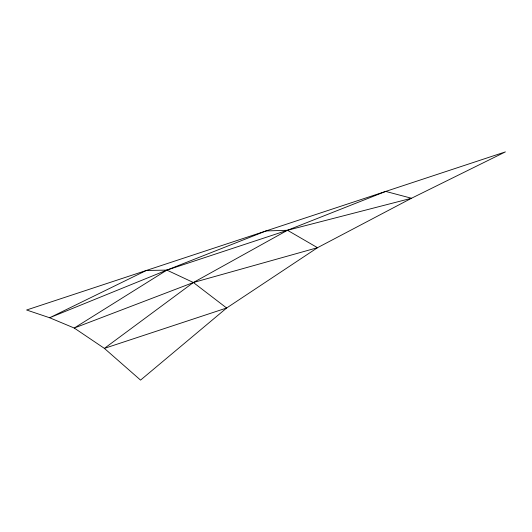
<?xml version="1.0" encoding="UTF-8"?>
<svg xmlns="http://www.w3.org/2000/svg" width="532" height="532" viewBox="0 0 532 532"><rect width="100%" height="100%" fill="white"/><g stroke="black" fill="none" stroke-linecap="round" stroke-linejoin="round"><path stroke-width="0.8" d="M226.639 308.008L140.561 380.107L104.385 348.38L74.241 328.038L49.636 317.75L26.6 310.003L505.4 151.893L411.502 198.256L317.511 247.699L226.639 308.008L104.385 348.38L193.375 282.512L287.48 230.27L385.7 191.42L411.502 198.256L287.48 230.27L166.862 270.103L49.636 317.75L146.3 270.475L166.862 270.103L266 230.948L287.48 230.27L317.511 247.699L193.375 282.512L74.241 328.038L166.862 270.103L193.375 282.512L226.639 308.008"/></g></svg>
